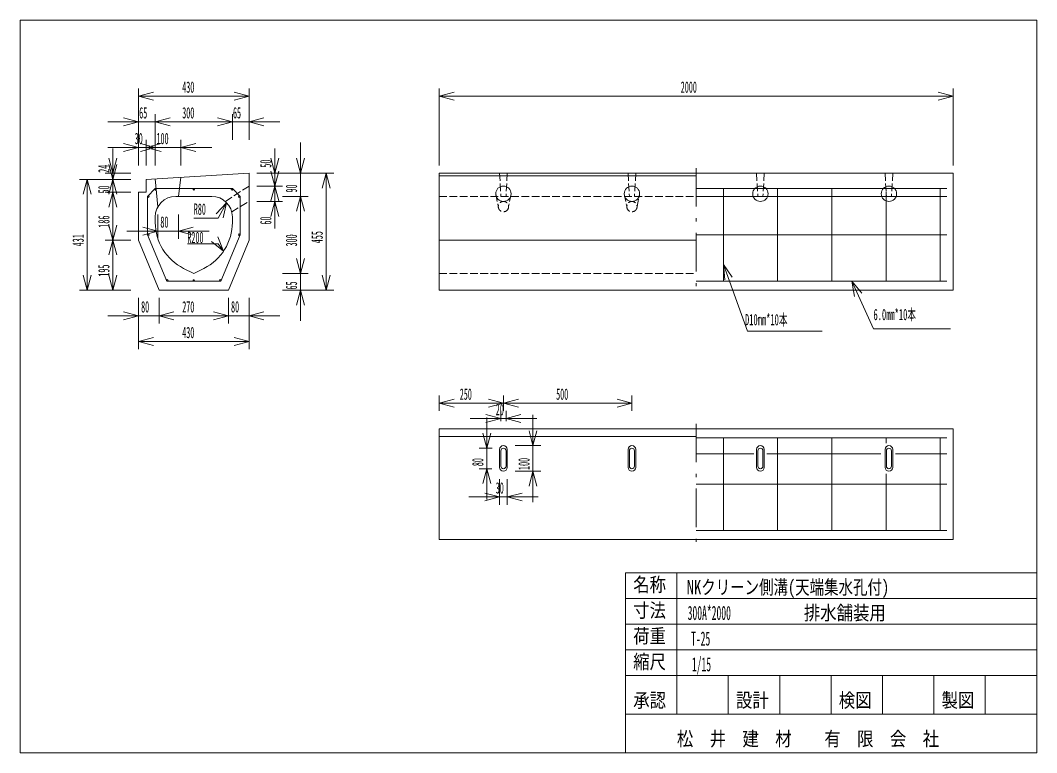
# Model space of a CAD drawing. Units: millimetres, scale not verified. Extents: x -25 to 3930, y 10 to 2860.
import ezdxf
from ezdxf.enums import TextEntityAlignment as Align

# ---------------------------------------------------------------- set-up
doc = ezdxf.new("R2010")
doc.units = ezdxf.units.MM
doc.header["$LTSCALE"] = 5
doc.linetypes.add('USER1', pattern=[50.5, 30, -9, 2.5, -9])
doc.linetypes.add('USER2', pattern=[8, 6, -2])
for name, color, linetype, lineweight in [('1', 7, 'Continuous', 18), ('17', 7, 'Continuous', 18), ('18', 7, 'Continuous', 18)]:
    doc.layers.add(name, color=color, linetype=linetype, lineweight=lineweight)
doc.styles.add('ＭＳ ゴシック', font='')
doc.styles.get('ＭＳ ゴシック').set_extended_font_data('MS Gothic')

msp = doc.modelspace()

# ---------------------------------------------------------------- linework, layer by layer
at = {"layer": '1'}
for p, q in [((-25, 10), (-25, 2860)), ((-25, 2860), (3930, 2860)), ((3930, 2860), (3930, 10)), ((435, 2595), (435, 2495)), ((435, 2565), (492.956, 2580.529)), ((865, 2565), (807.044, 2580.529)), ((865, 2595), (865, 2495)), ((1605, 2595), (1605, 2295)), ((1605, 2565), (1662.956, 2580.529)), ((3605, 2565), (3547.044, 2580.529)), ((3605, 2595), (3605, 2295)), ((435, 2565), (865, 2565)), ((435, 2565), (492.956, 2549.471)), ((865, 2565), (807.044, 2549.471)), ((3605, 2565), (1605, 2565)), ((1605, 2565), (1662.956, 2549.471)), ((3605, 2565), (3547.044, 2549.471)), ((435, 2495), (435, 2395)), ((500, 2495), (500, 2395)), ((500, 2495), (500, 2395)), ((800, 2495), (800, 2395)), ((800, 2495), (800, 2395)), ((865, 2495), (865, 2395)), ((315, 2465), (620, 2465)), ((435, 2465), (377.044, 2480.529)), ((435, 2465), (377.044, 2449.471)), ((500, 2465), (557.956, 2480.529)), ((500, 2465), (557.956, 2480.529)), ((500, 2465), (557.956, 2449.471)), ((500, 2465), (800, 2465)), ((500, 2465), (557.956, 2449.471)), ((680, 2465), (985, 2465)), ((800, 2465), (742.044, 2480.529)), ((800, 2465), (742.044, 2480.529)), ((800, 2465), (742.044, 2449.471)), ((800, 2465), (742.044, 2449.471)), ((865, 2465), (922.956, 2480.529)), ((865, 2465), (922.956, 2449.471)), ((435, 2365), (377.044, 2380.529)), ((435, 2395), (435, 2295)), ((500, 2365), (442.044, 2380.529)), ((465, 2395), (465, 2295)), ((465, 2365), (522.956, 2380.529)), ((500, 2395), (500, 2295)), ((600, 2395), (600, 2295)), ((600, 2365), (657.956, 2380.529)), ((1065, 2385), (1065, 2055)), ((315, 2365), (585, 2365)), ((335, 2361), (335, 2071)), ((335, 2341.575), (335, 2121)), ((435, 2365), (377.044, 2349.471)), ((380, 2365), (720, 2365)), ((500, 2365), (442.044, 2349.471)), ((465, 2365), (522.956, 2349.471)), ((600, 2365), (657.956, 2349.471)), ((965, 2361.562), (965, 2095)), ((965, 2335), (965, 2050)), ((335, 2265), (319.471, 2322.956)), ((335, 2241), (319.471, 2298.956)), ((335, 2265), (350.529, 2322.956)), ((335, 2241), (350.529, 2298.956)), ((965, 2265), (949.471, 2322.956)), ((965, 2265), (980.529, 2322.956)), ((1065, 2265), (1049.471, 2322.956)), ((1065, 2265), (1080.529, 2322.956)), ((305, 2265), (405, 2265)), ((865, 2265), (465, 2241)), ((865, 2005), (865, 2265)), ((995, 2265), (895, 2265)), ((965, 2215), (949.471, 2272.956)), ((965, 2215), (980.529, 2272.956)), ((1095, 2265), (995, 2265)), ((1195, 2265), (1095, 2265)), ((1165, 2265), (1149.471, 2207.044)), ((1165, 2265), (1165, 1810)), ((1165, 2265), (1180.529, 2207.044)), ((1605, 2265), (1605, 1810)), ((3605, 2265), (1605, 2265)), ((1605, 2255), (2605, 2255)), ((3605, 1810), (3605, 2265)), ((205, 2241), (305, 2241)), ((235, 2241), (219.471, 2183.044)), ((235, 2241), (235, 1810)), ((235, 2241), (250.529, 2183.044)), ((305, 2241), (405, 2241)), ((305, 2241), (405, 2241)), ((335, 2241), (319.471, 2183.044)), ((335, 2241), (350.529, 2183.044)), ((465, 2241), (465, 2191)), ((500, 2243.1), (510, 2133.73)), ((600, 2249.1), (590, 2175)), ((995, 2215), (895, 2215)), ((995, 2215), (895, 2215)), ((965, 2215), (949.471, 2157.044)), ((965, 2215), (980.529, 2157.044)), ((305, 2191), (405, 2191)), ((305, 2191), (405, 2191)), ((335, 2191), (319.471, 2133.044)), ((335, 2191), (319.471, 2133.044)), ((335, 2191), (335, 2005)), ((335, 2191), (350.529, 2133.044)), ((335, 2191), (350.529, 2133.044)), ((435, 2191), (435, 2005)), ((465, 2191), (435, 2191)), ((580, 2175), (720, 2175)), ((777.818, 2150.291), (736.471, 2106.812)), ((777.818, 2150.291), (745, 2090)), ((777.818, 2150.291), (763.749, 2091.964)), ((995, 2155), (895, 2155)), ((965, 2155), (949.471, 2097.044)), ((965, 2155), (980.529, 2097.044)), ((1095, 2175), (995, 2175)), ((1095, 2175), (995, 2175)), ((1065, 2175), (1049.471, 2117.044)), ((1065, 2175), (1049.471, 2117.044)), ((1065, 2175), (1080.529, 2117.044)), ((1065, 2175), (1065, 1875)), ((1065, 2175), (1080.529, 2117.044)), ((510, 2010), (510, 2103.73)), ((590, 2010), (590, 2103.73)), ((335, 2005), (319.471, 2062.956)), ((335, 2005), (350.529, 2062.956)), ((500, 2095), (500, 2073.607)), ((745, 2090), (650, 2090)), ((800, 2095), (800, 2073.607)), ((390, 2040), (710, 2040)), ((510, 2040), (452.044, 2055.529)), ((510, 2040), (452.044, 2024.471)), ((590, 2040), (647.956, 2055.529)), ((590, 2040), (647.956, 2024.471)), ((765.965, 1962.003), (743.657, 2017.701)), ((305, 2005), (405, 2005)), ((305, 2005), (405, 2005)), ((335, 2005), (319.471, 1947.044)), ((335, 2005), (335, 1810)), ((335, 2005), (350.529, 1947.044)), ((435, 2005), (515, 1810)), ((745, 1990), (625, 1990)), ((765.965, 1962.003), (718.796, 1999.085)), ((765.965, 1962.003), (745, 1990)), ((785, 1810), (865, 2005)), ((1065, 1995), (1065, 1690)), ((1605, 2005), (2605, 2005)), ((1065, 1875), (1049.471, 1932.956)), ((1065, 1875), (1049.471, 1932.956)), ((1065, 1875), (1080.529, 1932.956)), ((1065, 1875), (1080.529, 1932.956)), ((2711, 1910), (2805, 1650)), ((2711, 1910), (2745.309, 1860.777)), ((2711, 1910), (2716.101, 1850.217)), ((235, 1810), (219.471, 1867.956)), ((235, 1810), (250.529, 1867.956)), ((335, 1810), (319.471, 1867.956)), ((335, 1810), (350.529, 1867.956)), ((610.557, 1894.721), (650, 1875)), ((689.443, 1894.721), (650, 1875)), ((1095, 1875), (995, 1875)), ((1095, 1875), (995, 1875)), ((1165, 1810), (1149.471, 1867.956)), ((1165, 1810), (1180.529, 1867.956)), ((3211.197, 1845), (3295, 1660)), ((3211.197, 1845), (3249.256, 1798.616)), ((3211.197, 1845), (3220.965, 1785.801)), ((205, 1810), (305, 1810)), ((305, 1810), (405, 1810)), ((435, 1680), (435, 1780)), ((515, 1810), (785, 1810)), ((515, 1680), (515, 1780)), ((515, 1680), (515, 1780)), ((785, 1680), (785, 1780)), ((785, 1680), (785, 1780)), ((865, 1680), (865, 1780)), ((1095, 1810), (995, 1810)), ((1065, 1810), (1049.471, 1752.044)), ((1065, 1810), (1080.529, 1752.044)), ((1195, 1810), (1095, 1810)), ((1605, 1810), (3605, 1810)), ((635, 1710), (315, 1710)), ((435, 1710), (377.044, 1725.529)), ((435, 1710), (377.044, 1694.471)), ((515, 1710), (572.956, 1725.529)), ((515, 1710), (572.956, 1725.529)), ((515, 1710), (785, 1710)), ((515, 1710), (572.956, 1694.471)), ((515, 1710), (572.956, 1694.471)), ((665, 1710), (985, 1710)), ((785, 1710), (727.044, 1725.529)), ((785, 1710), (727.044, 1725.529)), ((785, 1710), (727.044, 1694.471)), ((785, 1710), (727.044, 1694.471)), ((865, 1710), (922.956, 1725.529)), ((865, 1710), (922.956, 1694.471)), ((435, 1580), (435, 1680)), ((865, 1580), (865, 1680)), ((435, 1610), (492.956, 1625.529)), ((865, 1610), (807.044, 1625.529)), ((2805, 1650), (3095, 1650)), ((3295, 1660), (3595, 1660)), ((435, 1610), (865, 1610)), ((435, 1610), (492.956, 1594.471)), ((865, 1610), (807.044, 1594.471)), ((1605, 1400), (1605, 1340)), ((1605, 1370), (1662.956, 1385.529)), ((1855, 1370), (1797.044, 1385.529)), ((1855, 1400), (1855, 1340)), ((1855, 1400), (1855, 1340)), ((1855, 1370), (1912.956, 1385.529)), ((2355, 1370), (2297.044, 1385.529)), ((2355, 1400), (2355, 1340)), ((1605, 1370), (1855, 1370)), ((1605, 1370), (1662.956, 1354.471)), ((1855, 1370), (1797.044, 1354.471)), ((1855, 1370), (2355, 1370)), ((1855, 1370), (1912.956, 1354.471)), ((2355, 1370), (2297.044, 1354.471)), ((1725, 1310), (1985, 1310)), ((1845, 1310), (1787.044, 1325.529)), ((1845, 1310), (1787.044, 1294.471)), ((1790, 1315), (1790, 995)), ((1845, 1340), (1845, 1300)), ((1865, 1340), (1865, 1300)), ((1865, 1310), (1922.956, 1325.529)), ((1865, 1310), (1922.956, 1294.471)), ((1970, 1325), (1970, 985)), ((1605, 1270), (1605, 840)), ((3605, 1270), (1605, 1270)), ((3605, 840), (3605, 1270)), ((1605, 1240), (2605, 1240)), ((1790, 1195), (1774.471, 1252.956)), ((1790, 1195), (1805.529, 1252.956)), ((1970, 1205), (1954.471, 1262.956)), ((1970, 1205), (1985.529, 1262.956)), ((1760, 1195), (1810.858, 1195)), ((1840, 1120), (1840, 1190)), ((1870, 1190), (1870, 1120)), ((2000, 1205), (1900, 1205)), ((2340, 1120), (2340, 1190)), ((2370, 1190), (2370, 1120)), ((2840, 1120), (2840, 1190)), ((2870, 1190), (2870, 1120)), ((3340, 1120), (3340, 1190)), ((3370, 1190), (3370, 1120)), ((1845, 1125), (1845, 1185)), ((1865, 1185), (1865, 1125)), ((2345, 1125), (2345, 1185)), ((2365, 1185), (2365, 1125)), ((2845, 1125), (2845, 1185)), ((2865, 1185), (2865, 1125)), ((3345, 1125), (3345, 1185)), ((3365, 1185), (3365, 1125)), ((1760, 1115), (1810, 1115)), ((1790, 1115), (1774.471, 1057.044)), ((1790, 1115), (1805.529, 1057.044)), ((1840, 975), (1840, 1075)), ((1870, 975), (1870, 1075)), ((2000, 1105), (1900, 1105)), ((1970, 1105), (1954.471, 1047.044)), ((1970, 1105), (1985.529, 1047.044)), ((1720, 1005), (1990, 1005)), ((1840, 1005), (1782.044, 1020.529)), ((1840, 1005), (1782.044, 989.471)), ((1870, 1005), (1927.956, 1020.529)), ((1870, 1005), (1927.956, 989.471)), ((1605, 840), (3605, 840)), ((2330, 710), (2730, 710)), ((2330, 710), (2330, 10)), ((2530, 710), (2530, 160)), ((2730, 710), (3930, 710)), ((2730, 610), (2330, 610)), ((2730, 610), (3930, 610)), ((2330, 510), (2730, 510)), ((3930, 510), (2730, 510)), ((2730, 410), (2330, 410)), ((2730, 410), (3930, 410)), ((2330, 310), (2730, 310)), ((2730, 310), (3930, 310)), ((2730, 310), (2730, 160)), ((2930, 160), (2930, 310)), ((3130, 310), (3130, 160)), ((3330, 160), (3330, 310)), ((3530, 310), (3530, 160)), ((3730, 160), (3730, 310)), ((2730, 160), (2330, 160)), ((2730, 160), (3930, 160)), ((3930, 10), (-25, 10))]:
    msp.add_line(p, q, dxfattribs=at)
at = {"layer": '1', "linetype": 'USER2'}
for p, q in [((1840, 2265), (1845, 2175)), ((1870, 2265), (1865, 2175)), ((2340, 2265), (2345, 2175)), ((2370, 2265), (2365, 2175)), ((2840, 2265), (2845, 2175)), ((2870, 2265), (2865, 2175)), ((3340, 2265), (3345, 2175)), ((3370, 2265), (3365, 2175)), ((772.915, 2155), (865, 2215)), ((1825, 2185), (1835, 2135)), ((1885, 2185), (1875, 2135)), ((2325, 2185), (2335, 2135)), ((2375, 2135), (2385, 2185)), ((797.46, 2115), (865, 2155)), ((1605, 2175), (2605, 2175)), ((1605, 1875), (2605, 1875))]:
    msp.add_line(p, q, dxfattribs=at)
at = {"layer": '1', "linetype": 'USER1'}
for p, q in [((2605, 2285), (2605, 1790)), ((2605, 1290), (2605, 820))]:
    msp.add_line(p, q, dxfattribs=at)
at = {"layer": '1'}
for centre in [(1855, 2185), (2355, 2185), (2855, 2185), (3355, 2185)]:
    msp.add_circle(centre, 30, dxfattribs=at)
at = {"layer": '1', "linetype": 'USER2'}
for centre in [(1855, 2135), (2355, 2135)]:
    msp.add_circle(centre, 20, dxfattribs=at)
at = {"layer": '1'}
for centre, radius, start, end in [((580, 2095), 80, 90, 180), ((720, 2095), 80, 0, 90), ((700, 2073.607), 200, 180, 243.43495), ((600, 2073.607), 200, 296.56505, 0), ((1855, 1190), 15, 90, 180), ((1855, 1185), 10, 90, 180), ((1855, 1190), 15, 0, 90), ((1855, 1185), 10, 0, 90), ((2355, 1190), 15, 90, 180), ((2355, 1185), 10, 90, 180), ((2355, 1190), 15, 0, 90), ((2355, 1185), 10, 0, 90), ((2855, 1190), 15, 90, 180), ((2855, 1185), 10, 90, 180), ((2855, 1190), 15, 0, 90), ((2855, 1185), 10, 0, 90), ((3355, 1190), 15, 90, 180), ((3355, 1185), 10, 90, 180), ((3355, 1190), 15, 0, 90), ((3355, 1185), 10, 0, 90), ((1855, 1120), 15, 180, 270), ((1855, 1125), 10, 180, 270), ((1855, 1125), 10, 270, 0), ((1855, 1120), 15, 270, 0), ((2355, 1120), 15, 180, 270), ((2355, 1125), 10, 180, 270), ((2355, 1125), 10, 270, 0), ((2355, 1120), 15, 270, 0), ((2855, 1120), 15, 180, 270), ((2855, 1125), 10, 180, 270), ((2855, 1125), 10, 270, 0), ((2855, 1120), 15, 270, 0), ((3355, 1120), 15, 180, 270), ((3355, 1125), 10, 180, 270), ((3355, 1125), 10, 270, 0), ((3355, 1120), 15, 270, 0)]:
    msp.add_arc(centre, radius, start, end, dxfattribs=at)
at = {"layer": '17'}
for p, q in [((500, 2205), (470, 2175)), ((800, 2205), (500, 2205)), ((830, 2175), (800, 2205)), ((2711, 2205), (2711, 1845)), ((2922, 2205), (2922, 1845)), ((3133, 2205), (3133, 1845)), ((3344, 1845), (3344, 2193)), ((3555, 2205), (3555, 1845)), ((470, 2175), (470, 2025)), ((830, 2025), (830, 2175)), ((470, 2025), (545, 1845)), ((755, 1845), (830, 2025)), ((545, 1845), (755, 1845)), ((2711, 1235), (2711, 875)), ((2922, 875), (2922, 1235)), ((3133, 1235), (3133, 875)), ((3344, 1235), (3344, 1215)), ((3555, 1235), (3555, 875)), ((3344, 875), (3344, 1095))]:
    msp.add_line(p, q, dxfattribs=at)
at = {"layer": '18'}
for p, q in [((2605, 2205), (3580, 2205)), ((3580, 2175), (2605, 2175)), ((3580, 2025), (2605, 2025)), ((3580, 1845), (2605, 1845)), ((3580, 1235), (2605, 1235)), ((2830, 1173), (2605, 1173)), ((3324, 1173), (2880, 1173)), ((3580, 1173), (3380, 1173)), ((3580, 1055), (2605, 1055)), ((2605, 875), (3580, 875))]:
    msp.add_line(p, q, dxfattribs=at)
for centre, radius in [((473, 2173.757), 3), ((501.243, 2202), 3), ((650, 2202.135), 2.865), ((798.757, 2202), 3), ((827, 2173.757), 3), ((473, 2025.6), 3), ((827, 2025.6), 3), ((547, 1848), 3), ((650, 1847.618), 2.618), ((753, 1848), 3)]:
    msp.add_circle(centre, radius, dxfattribs=at)

# ---------------------------------------------------------------- texts
at = {"layer": '1', "style": 'ＭＳ ゴシック'}
for s, height, width, p in [('430', 43.99, 0.5, (605, 2565)), ('2000', 43.99, 0.5, (2545, 2565)), ('65', 43.99, 0.5, (437.5, 2465)), ('300', 43.99, 0.5, (605, 2465)), ('65', 43.99, 0.5, (802.5, 2465)), ('30', 43.99, 0.5, (420, 2365)), ('100', 43.99, 0.5, (505, 2365)), ('R80', 43.99, 0.5, (650, 2090)), ('80', 43.99, 0.5, (520, 2040)), ('R200', 43.99, 0.5, (625, 1980)), ('80', 43.99, 0.5, (445, 1710)), ('270', 43.99, 0.5, (605, 1710)), ('80', 43.99, 0.5, (795, 1710)), ('6.0mm*10本', 43.99, 0.55, (3295, 1680)), ('D10mm*10本', 43.99, 0.55, (2795, 1660)), ('430', 43.99, 0.5, (605, 1610)), ('250', 43.99, 0.5, (1685, 1370)), ('500', 43.99, 0.5, (2060, 1370)), ('20', 43.99, 0.5, (1825, 1310)), ('30', 43.99, 0.5, (1825, 1005)), ('名称', 54.99, 0.85, (2360, 620)), ('NKクリーン側溝(天端集水孔付)', 54.99, 0.75, (2568.522, 610)), ('寸法', 54.99, 0.85, (2360, 520)), ('300A*2000', 54.99, 0.5, (2571.822, 510)), ('排水舗装用', 54.99, 0.85, (3024.062, 510)), ('荷重', 54.99, 0.85, (2360, 420)), ('T-25', 54.99, 0.5, (2585, 410)), ('縮尺', 54.99, 0.85, (2360, 320)), ('1/15', 54.99, 0.5, (2588.322, 310)), ('承認', 54.99, 0.85, (2360, 170)), ('設計', 54.99, 0.85, (2760, 170)), ('検図', 54.99, 0.85, (3160, 170)), ('製図', 54.99, 0.85, (3560, 170)), ('松\u3000井\u3000建\u3000材\u3000\u3000有\u3000限\u3000会\u3000社', 54.99, 0.85, (2530, 20))]:
    msp.add_text(s, height=height, dxfattribs=dict(at, width=width)).set_placement(p, align=Align.BOTTOM_LEFT)
at = {"layer": '1', "style": 'ＭＳ ゴシック', "width": 0.5}
for s, p in [('24', (335, 2266.575)), ('50', (965, 2286.562)), ('90', (1065, 2190)), ('50', (335, 2186)), ('186', (335, 2053)), ('60', (965, 2065)), ('431', (235, 1980.5)), ('300', (1065, 1980)), ('455', (1165, 1992.5)), ('195', (335, 1862.5)), ('65', (1065, 1812.5)), ('80', (1790, 1125)), ('100', (1970, 1110))]:
    msp.add_text(s, height=43.99, rotation=90, dxfattribs=at).set_placement(p, align=Align.BOTTOM_LEFT)

doc.saveas('drawing.dxf')
